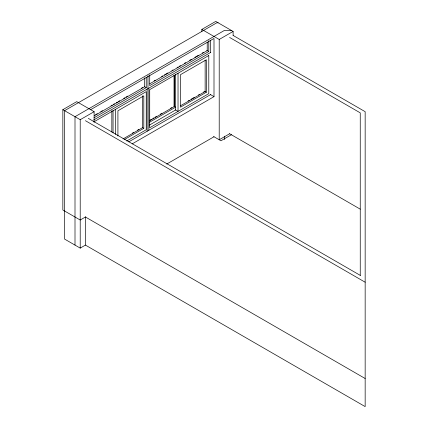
<?xml version="1.0" encoding="UTF-8"?>
<svg xmlns="http://www.w3.org/2000/svg" width="428" height="428" viewBox="0 0 428 428"><rect width="100%" height="100%" fill="white"/><g stroke="black" fill="none" stroke-linecap="round" stroke-linejoin="round"><path stroke-width="0.64" d="M85.777 216.809L80.213 220.019L62.841 209.988L62.841 109.675L76.74 101.65L94.112 111.681L94.112 122.312M201.839 31.421L201.839 29.425L215.739 21.4L233.11 31.431L233.11 35.417M90.629 109.68L214 38.45L214 96.648L132.14 143.91M62.841 109.675L80.213 119.706L94.112 111.681M201.839 29.425L219.211 39.456L233.11 31.431M95.578 114.661L97.295 113.671M100.741 111.681L102.458 110.692M111.061 105.721L112.211 105.063M113.356 104.4L114.506 103.737M116.223 102.741L117.374 102.083M118.519 101.42L119.663 100.757M123.681 98.44L124.826 97.777M125.976 97.113L127.694 96.118M141.459 88.173L142.604 87.51M154.112 80.871L155.257 80.207M161.565 76.564L162.715 75.9M164.432 74.911L167.878 72.921M171.89 70.604L173.04 69.941M177.053 67.624L178.198 66.961M179.348 66.297L180.493 65.639M184.511 63.317L185.656 62.659M189.668 60.337L191.391 59.348M194.831 57.357L198.271 55.373M202.289 53.056L203.434 52.393M94.203 115.86L144.675 86.718L144.675 77.837M149.87 83.717L207.222 50.606L207.222 42.361M94.048 117.754L146.237 87.622L146.237 77.473M208.789 40.724L208.789 51.51L149.714 85.616L149.714 74.83M93.743 119.936L210.822 52.344M94.048 121.766L146.237 91.635L146.237 129.754L126.736 141.01M149.875 120.231L151.603 119.235M152.753 118.567L153.903 117.903M155.054 117.24L156.782 116.245M160.233 114.249L161.955 113.254M170.585 108.273L171.735 107.61M149.65 120.76L174.383 106.481L174.383 75.307M149.714 122.13L175.603 107.182L174.143 106.342M132.461 133.092L133.611 132.429M137.639 130.101L138.79 129.438M188.106 100.965L189.256 100.302M190.984 99.307L194.435 97.311M198.464 94.989L199.614 94.321M203.642 91.999L204.793 91.335M123.029 138.94L142.588 127.646L142.588 95.808M180.402 105.818L205.14 91.533L205.14 60.359M124.248 139.64L143.808 128.347L143.808 95.845L117.919 110.793L117.919 135.997M149.559 125.029L175.758 109.9M206.355 92.234L180.466 107.182L180.466 74.681L206.355 59.733L206.355 92.234L204.894 91.394M128.753 141.855L210.822 94.476M166.706 164.063L214 136.762M229.777 133.67L219.211 139.769L219.211 39.456M231.516 134.676L220.95 140.775L213.609 136.532M218.162 22.796L216.793 22.796L64.58 110.675L64.58 239.081L80.213 248.106L85.429 245.1L365.159 406.6L365.159 111.681L233.051 35.406M231.377 30.425L224.427 30.425L75.002 116.694L75.002 245.1M229.606 37.434L360.248 112.858L360.248 275.669M206.804 50.365L208.789 51.51M210.159 94.433L214 96.648M229.606 133.734L360.248 209.158M144.252 86.477L146.237 87.622M142.347 127.507L143.808 128.347M88.318 118.363L360.248 275.359M85.418 120.701L365.159 282.213M365.159 378.513L85.418 217.001L85.429 245.1M224.427 136.211L224.427 139.533M210.523 40.312L210.523 52.51M178.032 73.279L178.032 111.398L175.603 109.991L175.603 74.499M174.036 75.103L174.036 106.278M148.842 88.125L148.842 130.256M147.976 75.772L147.976 88.623M147.109 89.126L147.109 131.257M115.485 109.391L115.485 134.365M113.051 110.611L113.051 132.958M111.836 110.756L111.836 131.979M80.213 119.706L80.213 248.106M208.789 55.522L149.714 89.629L149.714 127.747L208.789 93.641L208.789 55.522"/></g></svg>
